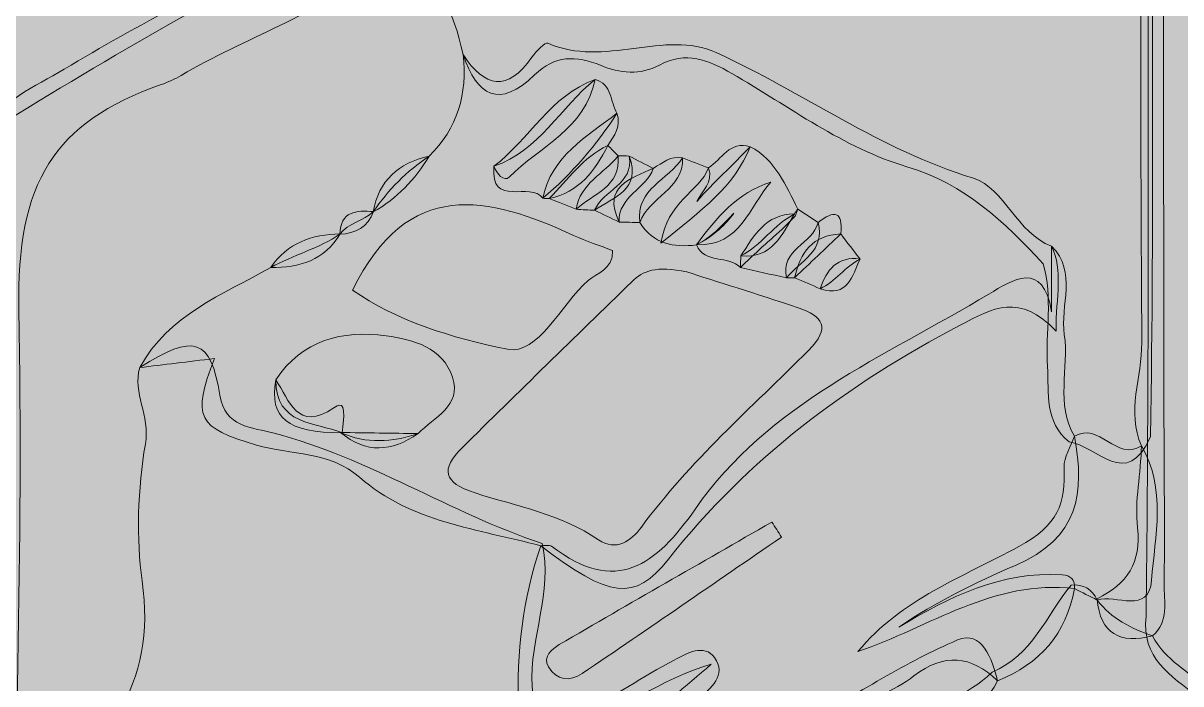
# Model space of a CAD drawing. Header units: inches. Extents: x -8 to 10100, y -1893 to 1161.
# Drawn here: x 770.17 to 820.11, y 24.27 to 52.78 of the extents above; entities that cross this region are included whole.
import ezdxf

# ---------------------------------------------------------------- set-up
doc = ezdxf.new("R2010")
doc.units = ezdxf.units.IN
doc.header["$MEASUREMENT"] = 0
doc.layers.add('Layer 10', color=7, linetype='Continuous')

# ---------------------------------------------------------------- blocks, each defined once
blk = doc.blocks.new('block 327')
at = {"layer": 'Layer 10', "true_color": 0xfefefe}
h = blk.add_hatch(color=7, dxfattribs=at)
h.dxf.hatch_style = 2
edge = h.paths.add_edge_path()
edge.add_spline(control_points=[(652.8, -36), (652.8, 48.375), (652.806, 132.75), (652.755, 217.124), (652.754, 218.733), (653.251, 218.91), (654.644, 218.909), (720.306, 218.876), (785.969, 218.874), (851.632, 218.916), (853.109, 218.917), (853.48, 218.61), (853.479, 217.089), (853.435, 133.351), (853.433, 49.613), (853.49, -34.125), (853.492, -35.858), (853.024, -36.04), (851.476, -36.039), (785.254, -35.994), (719.031, -36), (652.8, -36)], knot_values=[0, 0, 0, 0, 1, 1, 1, 2, 2, 2, 3, 3, 3, 4, 4, 4, 5, 5, 5, 6, 6, 6, 7, 7, 7, 7], degree=3, periodic=1)
at = {"layer": 'Layer 10', "true_color": 0x535458}
h = blk.add_hatch(color=251, dxfattribs=at)
h.dxf.hatch_style = 2
edge = h.paths.add_edge_path()
edge.add_spline(control_points=[(828.969, 142.065), (832.645, 143.263), (835.629, 145.735), (838.991, 147.512), (840.546, 148.334), (842.017, 149.405), (843.872, 148.33), (844.968, 146.305), (845.2, 144.086), (845.203, 141.852), (845.237, 109.701), (845.251, 77.55), (845.269, 45.4), (845.272, 40.281), (845.256, 35.162), (845.281, 30.044), (845.302, 25.849), (844.958, 21.753), (842.587, 18.094), (842.343, 17.718), (842.343, 17.184), (842.231, 16.723), (840.917, 16.462), (840.039, 17.271), (839.119, 17.98), (837.733, 19.369), (835.337, 18.673), (834.111, 20.39), (833.901, 21.377), (833.098, 20.952), (832.554, 20.971), (830.269, 21.048), (827.979, 20.885), (825.692, 21.113), (826.07, 20.994), (826.448, 20.918), (826.664, 20.539), (825.35, 18.919), (823.509, 18.825), (821.645, 18.798), (820.548, 19.259), (820.561, 20.029), (821.05, 20.94), (821.572, 21.912), (821.887, 22.875), (820.836, 23.732), (819.676, 24.612), (818.393, 25.412), (818.61, 27.18), (818.778, 41.244), (818.664, 55.304), (818.674, 69.364), (818.683, 80.865), (819.057, 92.364), (818.868, 103.865), (818.785, 108.894), (818.626, 113.922), (818.682, 118.95), (818.89, 123.463), (817.966, 128.085), (819.237, 132.481), (820.619, 137.266), (823.801, 141.115), (828.969, 142.065)], knot_values=[0, 0, 0, 0, 1, 1, 1, 2, 2, 2, 3, 3, 3, 4, 4, 4, 5, 5, 5, 6, 6, 6, 7, 7, 7, 8, 8, 8, 9, 9, 9, 10, 10, 10, 11, 11, 11, 12, 12, 12, 13, 13, 13, 14, 14, 14, 15, 15, 15, 16, 16, 16, 17, 17, 17, 18, 18, 18, 19, 19, 19, 20, 20, 20, 21, 21, 21, 21], degree=3, periodic=1)
at = {"layer": 'Layer 10', "true_color": 0x86868a}
h = blk.add_hatch(color=252, dxfattribs=at)
h.dxf.hatch_style = 2
edge = h.paths.add_edge_path()
edge.add_spline(control_points=[(818.459, 74.395), (818.425, 75.184), (818.391, 75.974), (818.357, 76.764), (817.392, 78.859), (817.355, 80.949), (818.391, 83.034), (818.392, 91.195), (818.393, 99.356), (818.394, 107.518), (819.078, 110.199), (817.786, 112.851), (818.247, 115.506), (818.48, 116.852), (817.626, 118.53), (819.309, 119.498), (819.33, 92.312), (819.351, 65.127), (819.374, 37.941), (819.377, 34.823), (819.418, 31.705), (819.391, 28.588), (819.385, 27.823), (819.611, 26.961), (818.887, 26.339), (817.497, 25.992), (816.627, 26.414), (816.5, 27.945), (817.777, 28.562), (818.421, 29.523), (818.244, 30.998), (818.103, 32.18), (818.399, 33.356), (818.406, 34.539), (817.753, 36.024), (818.434, 37.511), (818.425, 38.998), (818.368, 47.868), (818.368, 56.739), (818.436, 65.608), (818.447, 66.993), (817.948, 68.265), (817.946, 69.619), (818.087, 69.866), (818.539, 69.283), (818.495, 69.753), (818.35, 71.303), (818.162, 72.844), (818.459, 74.395)], knot_values=[0, 0, 0, 0, 1, 1, 1, 2, 2, 2, 3, 3, 3, 4, 4, 4, 5, 5, 5, 6, 6, 6, 7, 7, 7, 8, 8, 8, 9, 9, 9, 10, 10, 10, 11, 11, 11, 12, 12, 12, 13, 13, 13, 14, 14, 14, 15, 15, 15, 16, 16, 16, 16], degree=3, periodic=1)
at = {"layer": 'Layer 10', "true_color": 0xf5d1a0}
h = blk.add_hatch(color=41, dxfattribs=at)
h.dxf.hatch_style = 2
edge = h.paths.add_edge_path()
edge.add_spline(control_points=[(755.006, 55.177), (756.193, 55.387), (757.062, 54.492), (758.128, 54.279), (760.404, 53.824), (762.58, 54.075), (764.643, 55.167), (765.112, 55.838), (765.973, 55.668), (766.567, 56.072), (766.842, 56.234), (767.129, 56.369), (767.425, 56.486), (770.143, 58.999), (773.599, 60.137), (776.882, 61.593), (777.444, 61.551), (778.025, 61.659), (778.569, 61.418), (778.721, 60.738), (778.907, 60.253), (779.57, 61.104), (780.861, 62.759), (780.537, 63.797), (778.069, 65.767), (777.945, 65.989), (777.905, 66.27), (778.057, 66.436), (779.377, 67.877), (779.285, 69.378), (778.3, 70.939), (778.383, 73.834), (778.114, 76.768), (779.277, 79.539), (780.575, 80.39), (781.552, 79.438), (782.528, 78.873), (787.147, 76.2), (791.85, 73.67), (796.406, 70.895), (798.52, 69.608), (800.376, 69.648), (802.418, 70.903), (803.317, 71.456), (804.147, 72.41), (805.428, 71.998), (807.513, 73.104), (810.199, 73.015), (811.754, 75.172), (812.466, 76.161), (812.915, 74.503), (813.718, 75.163), (814.041, 75.842), (812.889, 77.918), (814.875, 77.416), (815.876, 77.162), (817.676, 80.093), (817.912, 76.803), (812.421, 73.587), (806.94, 70.353), (801.437, 67.158), (795.785, 63.876), (790.109, 60.636), (784.452, 57.36), (784.195, 57.211), (784.033, 56.898), (783.826, 56.661), (778.555, 54.047), (773.487, 51.076), (768.495, 47.969), (766.212, 47.387), (764.869, 49.356), (763.137, 50.134), (761.213, 50.998), (759.376, 52.12), (757.376, 52.887), (756.277, 53.308), (755.958, 54.579), (755.006, 55.177)], knot_values=[0, 0, 0, 0, 1, 1, 1, 2, 2, 2, 3, 3, 3, 4, 4, 4, 5, 5, 5, 6, 6, 6, 7, 7, 7, 8, 8, 8, 9, 9, 9, 10, 10, 10, 11, 11, 11, 12, 12, 12, 13, 13, 13, 14, 14, 14, 15, 15, 15, 16, 16, 16, 17, 17, 17, 18, 18, 18, 19, 19, 19, 20, 20, 20, 21, 21, 21, 22, 22, 22, 23, 23, 23, 24, 24, 24, 25, 25, 25, 26, 26, 26, 26], degree=3, periodic=1)
at = {"layer": 'Layer 10', "true_color": 0x75767b}
h = blk.add_hatch(color=8, dxfattribs=at)
h.dxf.hatch_style = 2
edge = h.paths.add_edge_path()
edge.add_spline(control_points=[(789.15, 51.427), (788.732, 53.242), (788.121, 54.93), (786.259, 55.789), (786.318, 56.618), (787.001, 56.575), (787.551, 56.72), (789.626, 57.086), (791.515, 57.783), (792.741, 59.656), (794.173, 60.628), (795.426, 61.886), (797.129, 62.429), (799.083, 62.37), (800.517, 63.274), (801.591, 64.846), (804.201, 66.946), (807.233, 68.355), (810.096, 70.039), (811.397, 70.805), (812.702, 71.556), (813.98, 72.364), (815.097, 73.07), (816.336, 73.786), (817.726, 72.851), (818.444, 71.77), (818.55, 70.537), (818.618, 69.292), (818.965, 67.478), (818.882, 65.646), (818.876, 63.818), (818.846, 54.193), (818.957, 44.569), (818.805, 34.945), (817.785, 32.586), (816.481, 34.552), (815.294, 34.712), (814.212, 35.573), (814.428, 36.811), (814.357, 37.966), (814.266, 39.446), (814.597, 40.944), (814.17, 42.403), (812.496, 44.194), (810.803, 45.842), (808.295, 46.585), (805.546, 47.401), (803.218, 49.184), (800.743, 50.609), (799.724, 51.194), (798.763, 51.594), (797.619, 50.974), (796.791, 50.525), (795.909, 50.617), (795.078, 50.962), (794.028, 51.397), (793.102, 51.396), (792.233, 50.548), (790.723, 49.074), (789.751, 49.634), (789.15, 51.427)], knot_values=[0, 0, 0, 0, 1, 1, 1, 2, 2, 2, 3, 3, 3, 4, 4, 4, 5, 5, 5, 6, 6, 6, 7, 7, 7, 8, 8, 8, 9, 9, 9, 10, 10, 10, 11, 11, 11, 12, 12, 12, 13, 13, 13, 14, 14, 14, 15, 15, 15, 16, 16, 16, 17, 17, 17, 18, 18, 18, 19, 19, 19, 20, 20, 20, 20], degree=3, periodic=1)
at = {"layer": 'Layer 10', "true_color": 0xc69b60}
h = blk.add_hatch(color=33, dxfattribs=at)
h.dxf.hatch_style = 2
edge = h.paths.add_edge_path()
edge.add_spline(control_points=[(768.024, -12.627), (767.567, -11.752), (767.5, -10.815), (767.5, -9.843), (767.515, 8.514), (767.518, 26.87), (767.508, 45.226), (767.508, 46.28), (767.438, 47.315), (768.495, 47.969), (769.167, 49.485), (770.678, 50.022), (771.937, 50.79), (775.139, 52.744), (778.537, 54.36), (781.706, 56.377), (782.389, 56.812), (783.125, 57.118), (783.973, 56.941), (784.739, 56.6), (785.822, 56.494), (785.298, 55.182), (782.837, 53.085), (779.722, 52.154), (776.995, 50.53), (776.722, 50.368), (776.425, 50.235), (776.125, 50.13), (771.495, 48.508), (769.879, 45.897), (769.987, 40.419), (770.188, 30.254), (769.779, 20.02), (769.632, 9.825), (769.535, 3.044), (768.101, -3.667), (768.805, -10.467), (768.879, -11.185), (768.7, -12.058), (768.024, -12.627)], knot_values=[0, 0, 0, 0, 1, 1, 1, 2, 2, 2, 3, 3, 3, 4, 4, 4, 5, 5, 5, 6, 6, 6, 7, 7, 7, 8, 8, 8, 9, 9, 9, 10, 10, 10, 11, 11, 11, 12, 12, 12, 13, 13, 13, 13], degree=3, periodic=1)
at = {"layer": 'Layer 10', "true_color": 0xf6f7f7}
h = blk.add_hatch(color=7, dxfattribs=at)
h.dxf.hatch_style = 2
edge = h.paths.add_edge_path()
edge.add_spline(control_points=[(792.497, 30.228), (789.795, 30.957), (786.915, 31.228), (784.685, 33.187), (783.401, 34.314), (781.726, 34.144), (780.235, 34.577), (777.706, 35.311), (777.426, 35.77), (778.426, 38.309), (777.276, 38.17), (776.238, 38.045), (775.2, 37.919), (776.447, 40.191), (778.763, 41.061), (780.849, 42.233), (781.822, 42.775), (782.924, 43.052), (783.85, 43.69), (783.85, 43.69), (783.827, 43.671), (783.827, 43.671), (784.211, 44.153), (784.851, 44.252), (785.291, 44.651), (785.291, 44.651), (785.271, 44.633), (785.271, 44.633), (785.92, 45.588), (786.719, 46.395), (787.679, 47.039), (788.92, 48.25), (789.343, 49.735), (789.15, 51.427), (790.089, 49.989), (791.061, 49.799), (792.119, 51.32), (792.294, 51.572), (792.69, 51.972), (792.81, 51.918), (795.206, 50.838), (797.866, 52.524), (800.059, 51.519), (803.794, 49.807), (807.141, 47.32), (811.159, 46.087), (812.526, 45.667), (813.018, 43.711), (814.537, 43.157), (815.042, 42.093), (814.726, 41.018), (814.725, 39.492), (813.176, 41.169), (811.997, 40.485), (810.586, 39.746), (805.718, 37.195), (801.438, 33.992), (798.008, 29.651), (796.537, 27.789), (795.456, 27.979), (792.497, 30.228)], knot_values=[0, 0, 0, 0, 1, 1, 1, 2, 2, 2, 3, 3, 3, 4, 4, 4, 5, 5, 5, 6, 6, 6, 7, 7, 7, 8, 8, 8, 9, 9, 9, 10, 10, 10, 11, 11, 11, 12, 12, 12, 13, 13, 13, 14, 14, 14, 15, 15, 15, 16, 16, 16, 17, 17, 17, 18, 18, 18, 19, 19, 19, 20, 20, 20, 20], degree=3, periodic=1)
at = {"layer": 'Layer 10', "true_color": 0x9fb9bf}
h = blk.add_hatch(color=253, dxfattribs=at)
h.dxf.hatch_style = 2
edge = h.paths.add_edge_path()
edge.add_spline(control_points=[(792.59, 45.228), (792.075, 45.975), (790.294, 44.78), (790.482, 46.604), (792.43, 47.28), (793.351, 49.149), (794.841, 50.356), (795.586, 50.146), (795.485, 49.388), (795.788, 48.891), (794.892, 47.522), (793.848, 46.281), (792.59, 45.228)], knot_values=[0, 0, 0, 0, 1, 1, 1, 2, 2, 2, 3, 3, 3, 4, 4, 4, 4], degree=3, periodic=1)
at = {"layer": 'Layer 10', "true_color": 0x55686e}
h = blk.add_hatch(color=251, dxfattribs=at)
h.dxf.hatch_style = 2
edge = h.paths.add_edge_path()
edge.add_spline(control_points=[(794.841, 50.356), (794.436, 48.228), (792.452, 47.467), (791.134, 46.136), (790.92, 45.92), (790.594, 46.285), (790.482, 46.604), (792.004, 47.775), (792.92, 49.65), (794.841, 50.356)], knot_values=[0, 0, 0, 0, 1, 1, 1, 2, 2, 2, 3, 3, 3, 3], degree=3, periodic=1)
at = {"layer": 'Layer 10', "true_color": 0x3f5c63}
h = blk.add_hatch(color=157, dxfattribs=at)
h.dxf.hatch_style = 2
edge = h.paths.add_edge_path()
edge.add_spline(control_points=[(792.59, 45.228), (792.96, 47.057), (794.484, 47.878), (795.788, 48.891), (795.973, 48.338), (795.68, 47.923), (795.39, 47.506), (794.845, 46.417), (794.16, 45.481), (792.867, 45.216), (792.775, 45.213), (792.682, 45.217), (792.59, 45.228)], knot_values=[0, 0, 0, 0, 1, 1, 1, 2, 2, 2, 3, 3, 3, 4, 4, 4, 4], degree=3, periodic=1)
at = {"layer": 'Layer 10', "true_color": 0xa4bfc6}
h = blk.add_hatch(color=9, dxfattribs=at)
h.dxf.hatch_style = 2
edge = h.paths.add_edge_path()
edge.add_spline(control_points=[(792.867, 45.216), (793.666, 46.025), (794.322, 46.993), (795.39, 47.506), (795.538, 47.358), (795.687, 47.209), (795.836, 47.06), (795.957, 45.722), (794.761, 45.417), (794.025, 44.751), (793.639, 44.906), (793.253, 45.061), (792.867, 45.216)], knot_values=[0, 0, 0, 0, 1, 1, 1, 2, 2, 2, 3, 3, 3, 4, 4, 4, 4], degree=3, periodic=1)
at = {"layer": 'Layer 10', "true_color": 0xafc7ce}
h = blk.add_hatch(color=9, dxfattribs=at)
h.dxf.hatch_style = 2
edge = h.paths.add_edge_path()
edge.add_spline(control_points=[(799.221, 43.212), (798.232, 43.092), (797.35, 43.245), (796.777, 44.178), (796.581, 45.642), (798.019, 46.026), (798.619, 46.964), (798.992, 46.821), (799.366, 46.677), (799.739, 46.533), (799.959, 45.917), (799.462, 45.549), (799.233, 45.091), (799.96, 45.917), (800.781, 46.651), (801.533, 47.452), (802.64, 46.875), (803.06, 45.775), (803.59, 44.758), (803.552, 44.655), (803.513, 44.553), (803.476, 44.45), (802.879, 43.823), (802.202, 43.282), (801.581, 42.681), (801.42, 42.538), (801.265, 42.389), (801.115, 42.235), (800.596, 42.783), (799.574, 42.365), (799.216, 43.223), (799.95, 43.566), (800.499, 44.128), (800.83, 44.58), (800.44, 44.197), (799.935, 43.581), (799.221, 43.212)], knot_values=[0, 0, 0, 0, 1, 1, 1, 2, 2, 2, 3, 3, 3, 4, 4, 4, 5, 5, 5, 6, 6, 6, 7, 7, 7, 8, 8, 8, 9, 9, 9, 10, 10, 10, 11, 11, 11, 12, 12, 12, 12], degree=3, periodic=1)
at = {"layer": 'Layer 10', "true_color": 0x4e6570}
h = blk.add_hatch(color=157, dxfattribs=at)
h.dxf.hatch_style = 2
edge = h.paths.add_edge_path()
edge.add_spline(control_points=[(801.533, 47.452), (800.86, 45.721), (799.439, 44.722), (797.682, 43.285), (797.952, 45.093), (799.329, 45.497), (799.739, 46.533), (800.298, 46.915), (800.646, 47.709), (801.533, 47.452)], knot_values=[0, 0, 0, 0, 1, 1, 1, 2, 2, 2, 3, 3, 3, 3], degree=3, periodic=1)
at = {"layer": 'Layer 10', "true_color": 0xbecbd2}
h = blk.add_hatch(color=9, dxfattribs=at)
h.dxf.hatch_style = 2
edge = h.paths.add_edge_path()
edge.add_spline(control_points=[(787.679, 47.039), (787.076, 46.038), (786.3, 45.208), (785.271, 44.633), (785.512, 45.997), (786.363, 46.751), (787.679, 47.039)], knot_values=[0, 0, 0, 0, 1, 1, 1, 2, 2, 2, 2], degree=3, periodic=1)
at = {"layer": 'Layer 10', "true_color": 0x556d76}
h = blk.add_hatch(color=147, dxfattribs=at)
h.dxf.hatch_style = 2
edge = h.paths.add_edge_path()
edge.add_spline(control_points=[(794.025, 44.751), (794.193, 45.862), (795.236, 46.287), (795.836, 47.06), (795.995, 47.056), (796.155, 47.051), (796.315, 47.047), (796.849, 45.609), (795.653, 45.274), (794.823, 44.705), (794.557, 44.72), (794.291, 44.735), (794.025, 44.751)], knot_values=[0, 0, 0, 0, 1, 1, 1, 2, 2, 2, 3, 3, 3, 4, 4, 4, 4], degree=3, periodic=1)
at = {"layer": 'Layer 10', "true_color": 0xaec4cd}
h = blk.add_hatch(color=9, dxfattribs=at)
h.dxf.hatch_style = 2
edge = h.paths.add_edge_path()
edge.add_spline(control_points=[(794.823, 44.705), (795.175, 45.578), (796.525, 45.815), (796.315, 47.047), (796.66, 46.87), (797.006, 46.693), (797.352, 46.516), (797.046, 45.626), (795.835, 45.311), (795.878, 44.199), (795.527, 44.367), (795.175, 44.536), (794.823, 44.705)], knot_values=[0, 0, 0, 0, 1, 1, 1, 2, 2, 2, 3, 3, 3, 4, 4, 4, 4], degree=3, periodic=1)
at = {"layer": 'Layer 10', "true_color": 0x556c76}
h = blk.add_hatch(color=147, dxfattribs=at)
h.dxf.hatch_style = 2
edge = h.paths.add_edge_path()
edge.add_spline(control_points=[(798.619, 46.964), (798.661, 45.602), (797.148, 45.268), (796.777, 44.178), (796.478, 44.185), (796.178, 44.192), (795.878, 44.199), (795.141, 45.753), (796.368, 46.057), (797.352, 46.516), (797.747, 46.745), (798.102, 47.083), (798.619, 46.964)], knot_values=[0, 0, 0, 0, 1, 1, 1, 2, 2, 2, 3, 3, 3, 4, 4, 4, 4], degree=3, periodic=1)
at = {"layer": 'Layer 10', "true_color": 0xe0e0de}
h = blk.add_hatch(color=254, dxfattribs=at)
h.dxf.hatch_style = 2
edge = h.paths.add_edge_path()
edge.add_spline(control_points=[(784.386, 41.263), (786.748, 46.132), (790.239, 45.331), (793.913, 43.621), (794.469, 43.362), (795.059, 43.178), (795.599, 42.972), (795.615, 42.116), (794.919, 42.014), (794.543, 41.679), (793.37, 40.634), (792.393, 38.439), (791.06, 38.708), (788.687, 39.187), (786.202, 39.959), (784.386, 41.263)], knot_values=[0, 0, 0, 0, 1, 1, 1, 2, 2, 2, 3, 3, 3, 4, 4, 4, 5, 5, 5, 5], degree=3, periodic=1)
at = {"layer": 'Layer 10', "true_color": 0x436168}
h = blk.add_hatch(color=157, dxfattribs=at)
h.dxf.hatch_style = 2
edge = h.paths.add_edge_path()
edge.add_spline(control_points=[(799.221, 43.212), (800.062, 44.383), (800.977, 45.467), (802.426, 45.925), (801.481, 44.877), (801.127, 43.133), (799.216, 43.223), (799.216, 43.223), (799.221, 43.212), (799.221, 43.212)], knot_values=[0, 0, 0, 0, 1, 1, 1, 2, 2, 2, 3, 3, 3, 3], degree=3, periodic=1)
at = {"layer": 'Layer 10', "true_color": 0xb7cbce}
h = blk.add_hatch(color=9, dxfattribs=at)
h.dxf.hatch_style = 2
edge = h.paths.add_edge_path()
edge.add_spline(control_points=[(785.291, 44.651), (785.031, 43.983), (784.514, 43.7), (783.827, 43.671), (783.866, 44.668), (784.543, 44.713), (785.291, 44.651)], knot_values=[0, 0, 0, 0, 1, 1, 1, 2, 2, 2, 2], degree=3, periodic=1)
at = {"layer": 'Layer 10', "true_color": 0xa4b9bf}
h = blk.add_hatch(color=253, dxfattribs=at)
h.dxf.hatch_style = 2
edge = h.paths.add_edge_path()
edge.add_spline(control_points=[(801.115, 42.235), (801.119, 42.402), (801.124, 42.568), (801.128, 42.735), (802.017, 43.19), (802.558, 44.089), (803.441, 44.551), (803.487, 44.623), (803.536, 44.691), (803.59, 44.757), (803.882, 44.566), (804.173, 44.374), (804.464, 44.182), (804.794, 42.939), (803.675, 42.519), (803.103, 41.788), (802.44, 41.937), (801.778, 42.086), (801.115, 42.235)], knot_values=[0, 0, 0, 0, 1, 1, 1, 2, 2, 2, 3, 3, 3, 4, 4, 4, 5, 5, 5, 6, 6, 6, 6], degree=3, periodic=1)
at = {"layer": 'Layer 10', "true_color": 0x3e5b61}
h = blk.add_hatch(color=251, dxfattribs=at)
h.dxf.hatch_style = 2
edge = h.paths.add_edge_path()
edge.add_spline(control_points=[(803.441, 44.551), (802.915, 43.633), (802.464, 42.621), (801.128, 42.735), (801.692, 43.604), (802.199, 44.545), (803.441, 44.551)], knot_values=[0, 0, 0, 0, 1, 1, 1, 2, 2, 2, 2], degree=3, periodic=1)
at = {"layer": 'Layer 10', "true_color": 0x3f565c}
h = blk.add_hatch(color=251, dxfattribs=at)
h.dxf.hatch_style = 2
edge = h.paths.add_edge_path()
edge.add_spline(control_points=[(805.44, 43.686), (804.777, 43.057), (804.114, 42.428), (803.451, 41.798), (803.451, 41.798), (803.277, 41.785), (803.277, 41.785), (803.277, 41.785), (803.103, 41.788), (803.103, 41.788), (802.806, 43.013), (804.239, 43.254), (804.464, 44.182), (805.146, 44.717), (805.548, 44.702), (805.44, 43.686)], knot_values=[0, 0, 0, 0, 1, 1, 1, 2, 2, 2, 3, 3, 3, 4, 4, 4, 5, 5, 5, 5], degree=3, periodic=1)
at = {"layer": 'Layer 10', "true_color": 0xc5d1da}
h = blk.add_hatch(color=254, dxfattribs=at)
h.dxf.hatch_style = 2
edge = h.paths.add_edge_path()
edge.add_spline(control_points=[(783.85, 43.69), (783.166, 42.556), (782.094, 42.219), (780.851, 42.233), (781.569, 43.297), (782.627, 43.662), (783.85, 43.69)], knot_values=[0, 0, 0, 0, 1, 1, 1, 2, 2, 2, 2], degree=3, periodic=1)
at = {"layer": 'Layer 10', "true_color": 0xa4b9bf}
h = blk.add_hatch(color=253, dxfattribs=at)
h.dxf.hatch_style = 2
edge = h.paths.add_edge_path()
edge.add_spline(control_points=[(804.55, 41.32), (804.184, 41.479), (803.817, 41.639), (803.451, 41.798), (803.681, 42.883), (804.227, 43.636), (805.44, 43.686), (805.717, 43.325), (805.995, 42.965), (806.273, 42.604), (805.633, 42.264), (805.211, 41.632), (804.55, 41.32)], knot_values=[0, 0, 0, 0, 1, 1, 1, 2, 2, 2, 3, 3, 3, 4, 4, 4, 4], degree=3, periodic=1)
at = {"layer": 'Layer 10', "true_color": 0xd7d5d4}
h = blk.add_hatch(color=254, dxfattribs=at)
h.dxf.hatch_style = 2
edge = h.paths.add_edge_path()
edge.add_spline(control_points=[(815.523, 28.38), (815.167, 26.429), (814.028, 25.131), (812.205, 24.403), (811.063, 25.505), (809.891, 25.606), (808.597, 24.615), (807.712, 23.938), (806.64, 23.554), (805.621, 22.934), (806.534, 22.313), (807.687, 23.45), (808.466, 22.472), (803.168, 19.362), (797.864, 16.263), (792.58, 13.13), (791.753, 12.639), (791.107, 12.633), (790.511, 13.415), (791.141, 13.507), (791.49, 13.819), (791.526, 14.506), (791.604, 15.998), (791.886, 17.498), (791.784, 18.975), (791.721, 19.871), (791.994, 19.936), (792.69, 20.208), (795.44, 21.28), (797.632, 23.221), (799.853, 25.117), (797.658, 24.47), (795.842, 23.152), (793.961, 21.944), (792.158, 20.786), (791.607, 21.082), (791.533, 23.22), (791.451, 25.608), (791.721, 27.954), (792.497, 30.228), (792.656, 30.225), (792.865, 30.288), (792.966, 30.21), (795.74, 28.071), (797.479, 29.389), (799.169, 31.824), (802.302, 36.338), (807.323, 38.388), (811.826, 41.089), (812.854, 41.704), (814.151, 42.59), (814.537, 40.321), (814.537, 41.266), (814.537, 42.212), (814.537, 43.157), (815.654, 42.023), (814.893, 40.614), (815.082, 39.344), (815.299, 37.89), (814.686, 36.35), (815.522, 34.954), (815.98, 32.503), (815.711, 30.553), (812.972, 29.383), (811.258, 28.65), (809.531, 27.796), (807.95, 26.722), (810.122, 28.023), (812.353, 29.141), (814.986, 28.974), (815.356, 28.951), (815.553, 28.767), (815.523, 28.38)], knot_values=[0, 0, 0, 0, 1, 1, 1, 2, 2, 2, 3, 3, 3, 4, 4, 4, 5, 5, 5, 6, 6, 6, 7, 7, 7, 8, 8, 8, 9, 9, 9, 10, 10, 10, 11, 11, 11, 12, 12, 12, 13, 13, 13, 14, 14, 14, 15, 15, 15, 16, 16, 16, 17, 17, 17, 18, 18, 18, 19, 19, 19, 20, 20, 20, 21, 21, 21, 22, 22, 22, 23, 23, 23, 24, 24, 24, 24], degree=3, periodic=1)
at = {"layer": 'Layer 10', "true_color": 0x5c6c71}
h = blk.add_hatch(color=251, dxfattribs=at)
h.dxf.hatch_style = 2
edge = h.paths.add_edge_path()
edge.add_spline(control_points=[(804.55, 41.32), (804.837, 42.133), (805.278, 42.74), (806.273, 42.604), (805.935, 41.859), (805.737, 40.926), (804.55, 41.32)], knot_values=[0, 0, 0, 0, 1, 1, 1, 2, 2, 2, 2], degree=3, periodic=1)
at = {"layer": 'Layer 10', "true_color": 0xe1e0df}
h = blk.add_hatch(color=254, dxfattribs=at)
h.dxf.hatch_style = 2
edge = h.paths.add_edge_path()
edge.add_spline(control_points=[(798.796, 42.046), (799.988, 41.664), (801.806, 41.104), (803.607, 40.494), (804.667, 40.135), (805.03, 39.647), (804.045, 38.658), (801.577, 36.182), (798.933, 33.871), (796.841, 31.034), (796.405, 30.443), (795.751, 29.967), (794.986, 30.49), (793.373, 31.596), (791.465, 31.928), (789.669, 32.51), (788.258, 32.967), (788.193, 33.537), (789.099, 34.442), (791.517, 36.858), (793.982, 39.227), (796.422, 41.621), (796.913, 42.102), (797.472, 42.323), (798.796, 42.046)], knot_values=[0, 0, 0, 0, 1, 1, 1, 2, 2, 2, 3, 3, 3, 4, 4, 4, 5, 5, 5, 6, 6, 6, 7, 7, 7, 8, 8, 8, 8], degree=3, periodic=1)
at = {"layer": 'Layer 10', "true_color": 0x49676a}
h = blk.add_hatch(color=147, dxfattribs=at)
h.dxf.hatch_style = 2
edge = h.paths.add_edge_path()
edge.add_spline(control_points=[(781.066, 37.39), (782.219, 39.115), (783.926, 39.545), (785.833, 39.287), (787.01, 39.128), (788.27, 38.788), (788.694, 37.504), (789.104, 36.258), (787.891, 35.773), (787.205, 35.07), (786.087, 34.7), (784.973, 34.611), (783.868, 35.119), (783.868, 35.119), (783.938, 35.101), (783.938, 35.101), (782.75, 35.575), (781.074, 35.436), (781.066, 37.39)], knot_values=[0, 0, 0, 0, 1, 1, 1, 2, 2, 2, 3, 3, 3, 4, 4, 4, 5, 5, 5, 6, 6, 6, 6], degree=3, periodic=1)
at = {"layer": 'Layer 10', "true_color": 0xf0efef}
h = blk.add_hatch(color=7, dxfattribs=at)
h.dxf.hatch_style = 2
edge = h.paths.add_edge_path()
edge.add_spline(control_points=[(774.285, 22.917), (775.248, 24.744), (775.626, 26.44), (775.302, 28.718), (775.049, 30.495), (775.116, 32.715), (775.443, 34.615), (775.66, 35.873), (774.881, 36.816), (775.2, 37.919), (777.548, 39.419), (778.264, 39.184), (778.655, 36.722), (778.876, 35.328), (780.059, 35.337), (780.993, 35.092), (785.064, 34.022), (788.593, 31.653), (792.555, 30.329), (793.047, 28.235), (792.007, 26.249), (792.127, 24.172), (792.249, 22.074), (792.554, 21.862), (794.351, 22.966), (795.643, 23.759), (796.92, 24.577), (798.253, 25.298), (798.8, 25.594), (799.548, 26.015), (799.997, 25.402), (800.538, 24.664), (799.835, 24.049), (799.298, 23.635), (797.911, 22.563), (796.535, 21.341), (794.953, 20.699), (792.653, 19.766), (792.262, 18.061), (792.135, 15.982), (792.066, 14.856), (792.407, 13.468), (790.787, 13.017), (787.636, 13.657), (785.314, 15.915), (782.517, 17.246), (781.668, 17.734), (780.695, 18.004), (779.945, 18.674), (779.761, 18.793), (779.585, 18.923), (779.406, 19.048), (778.409, 19.65), (777.395, 20.222), (776.42, 20.859), (775.962, 21.158), (775.365, 21.47), (775.379, 22.029), (775.4, 22.926), (775.116, 23.192), (774.285, 22.917)], knot_values=[0, 0, 0, 0, 1, 1, 1, 2, 2, 2, 3, 3, 3, 4, 4, 4, 5, 5, 5, 6, 6, 6, 7, 7, 7, 8, 8, 8, 9, 9, 9, 10, 10, 10, 11, 11, 11, 12, 12, 12, 13, 13, 13, 14, 14, 14, 15, 15, 15, 16, 16, 16, 17, 17, 17, 18, 18, 18, 19, 19, 19, 20, 20, 20, 20], degree=3, periodic=1)
h = blk.add_hatch(color=7, dxfattribs=at)
h.dxf.hatch_style = 2
edge = h.paths.add_edge_path()
edge.add_spline(control_points=[(781.066, 37.39), (781.668, 36.51), (781.984, 35.116), (783.579, 36.184), (783.987, 36.457), (784.084, 36.311), (783.938, 35.101), (781.549, 35.122), (780.792, 35.725), (781.066, 37.39)], knot_values=[0, 0, 0, 0, 1, 1, 1, 2, 2, 2, 3, 3, 3, 3], degree=3, periodic=1)
at = {"layer": 'Layer 10', "true_color": 0xf7f7f7}
h = blk.add_hatch(color=7, dxfattribs=at)
h.dxf.hatch_style = 2
edge = h.paths.add_edge_path()
edge.add_spline(control_points=[(815.523, 28.38), (812.054, 28.8), (809.268, 26.712), (806.182, 25.665), (808.055, 27.931), (810.747, 28.899), (813.115, 30.192), (814.84, 31.134), (815.123, 32.038), (815.073, 33.616), (815.059, 34.057), (815.364, 34.508), (815.522, 34.954), (816.598, 35.61), (817.324, 33.839), (818.406, 34.539), (819.501, 32.683), (818.993, 30.665), (818.845, 28.739), (818.73, 27.252), (817.312, 28.142), (816.504, 27.887), (816.177, 28.051), (815.85, 28.216), (815.523, 28.38)], knot_values=[0, 0, 0, 0, 1, 1, 1, 2, 2, 2, 3, 3, 3, 4, 4, 4, 5, 5, 5, 6, 6, 6, 7, 7, 7, 8, 8, 8, 8], degree=3, periodic=1)
at = {"layer": 'Layer 10', "true_color": 0xf0efef}
h = blk.add_hatch(color=7, dxfattribs=at)
h.dxf.hatch_style = 2
edge = h.paths.add_edge_path()
edge.add_spline(control_points=[(783.868, 35.119), (784.98, 35.103), (786.092, 35.086), (787.205, 35.07), (786.08, 34.29), (784.966, 34.184), (783.868, 35.119)], knot_values=[0, 0, 0, 0, 1, 1, 1, 2, 2, 2, 2], degree=3, periodic=1)
at = {"layer": 'Layer 10', "true_color": 0xf4f1f1}
h = blk.add_hatch(color=7, dxfattribs=at)
h.dxf.hatch_style = 2
edge = h.paths.add_edge_path()
edge.add_spline(control_points=[(802.884, 30.605), (800.019, 28.639), (797.161, 26.662), (794.283, 24.715), (793.765, 24.365), (793.179, 24.403), (792.836, 25), (792.573, 25.459), (792.99, 25.783), (793.3, 25.964), (796.346, 27.746), (799.411, 29.495), (802.471, 31.253), (802.608, 31.037), (802.746, 30.821), (802.884, 30.605)], knot_values=[0, 0, 0, 0, 1, 1, 1, 2, 2, 2, 3, 3, 3, 4, 4, 4, 5, 5, 5, 5], degree=3, periodic=1)
at = {"layer": 'Layer 10', "true_color": 0x564f51}
h = blk.add_hatch(color=251, dxfattribs=at)
h.dxf.hatch_style = 2
edge = h.paths.add_edge_path()
edge.add_spline(control_points=[(821.279, 24.004), (815.827, 20.182), (809.745, 17.439), (804.084, 13.971), (801.254, 12.236), (798.47, 10.401), (795.395, 9.093), (790.496, 10.827), (786.367, 13.982), (781.868, 16.453), (781.245, 16.796), (781.798, 17.289), (781.89, 17.711), (782.059, 17.963), (782.261, 17.993), (782.496, 17.801), (785.168, 16.339), (787.839, 14.877), (790.511, 13.415), (791.402, 12.816), (791.999, 13.543), (792.664, 13.906), (797.921, 16.776), (803.03, 19.903), (808.242, 22.85), (809.528, 23.402), (810.93, 23.73), (811.964, 24.772), (813.694, 25.487), (814.304, 27.218), (815.373, 28.534), (815.905, 28.587), (816.276, 28.361), (816.504, 27.887), (817.108, 27.079), (817.967, 26.662), (818.887, 26.34), (819.423, 25.293), (820.493, 24.795), (821.279, 24.004)], knot_values=[0, 0, 0, 0, 1, 1, 1, 2, 2, 2, 3, 3, 3, 4, 4, 4, 5, 5, 5, 6, 6, 6, 7, 7, 7, 8, 8, 8, 9, 9, 9, 10, 10, 10, 11, 11, 11, 12, 12, 12, 13, 13, 13, 13], degree=3, periodic=1)
at = {"layer": 'Layer 10', "true_color": 0xf7f6f6}
h = blk.add_hatch(color=7, dxfattribs=at)
h.dxf.hatch_style = 2
edge = h.paths.add_edge_path()
edge.add_spline(control_points=[(808.466, 22.472), (807.088, 22.419), (805.737, 21.649), (803.828, 22.535), (806.214, 23.87), (808.258, 25.225), (810.478, 26.164), (811.53, 26.61), (811.968, 25.35), (812.205, 24.403), (811.459, 22.79), (809.784, 22.976), (808.466, 22.472)], knot_values=[0, 0, 0, 0, 1, 1, 1, 2, 2, 2, 3, 3, 3, 4, 4, 4, 4], degree=3, periodic=1)
at = {"layer": 'Layer 10', "lineweight": 0}
for points, knots in [([(652.8, -36), (652.8, 48.375), (652.806, 132.75), (652.755, 217.124), (652.754, 218.733), (653.251, 218.91), (654.644, 218.909), (720.306, 218.876), (785.969, 218.874), (851.632, 218.916), (853.109, 218.917), (853.48, 218.61), (853.479, 217.089), (853.435, 133.351), (853.433, 49.613), (853.49, -34.125), (853.492, -35.858), (853.024, -36.04), (851.476, -36.039), (785.254, -35.994), (719.031, -36), (652.8, -36)], [0, 0, 0, 0, 1, 1, 1, 2, 2, 2, 3, 3, 3, 4, 4, 4, 5, 5, 5, 6, 6, 6, 7, 7, 7, 7]), ([(828.969, 142.065), (832.645, 143.263), (835.629, 145.735), (838.991, 147.512), (840.546, 148.334), (842.017, 149.405), (843.872, 148.33), (844.968, 146.305), (845.2, 144.086), (845.203, 141.852), (845.237, 109.701), (845.251, 77.55), (845.269, 45.4), (845.272, 40.281), (845.256, 35.162), (845.281, 30.044), (845.302, 25.849), (844.958, 21.753), (842.587, 18.094), (842.343, 17.718), (842.343, 17.184), (842.231, 16.723), (840.917, 16.462), (840.039, 17.271), (839.119, 17.98), (837.733, 19.369), (835.337, 18.673), (834.111, 20.39), (833.901, 21.377), (833.098, 20.952), (832.554, 20.971), (830.269, 21.048), (827.979, 20.885), (825.692, 21.113), (826.07, 20.994), (826.448, 20.918), (826.664, 20.539), (825.35, 18.919), (823.509, 18.825), (821.645, 18.798), (820.548, 19.259), (820.561, 20.029), (821.05, 20.94), (821.572, 21.912), (821.887, 22.875), (820.836, 23.732), (819.676, 24.612), (818.393, 25.412), (818.61, 27.18), (818.778, 41.244), (818.664, 55.304), (818.674, 69.364), (818.683, 80.865), (819.057, 92.364), (818.868, 103.865), (818.785, 108.894), (818.626, 113.922), (818.682, 118.95), (818.89, 123.463), (817.966, 128.085), (819.237, 132.481), (820.619, 137.266), (823.801, 141.115), (828.969, 142.065)], [0, 0, 0, 0, 1, 1, 1, 2, 2, 2, 3, 3, 3, 4, 4, 4, 5, 5, 5, 6, 6, 6, 7, 7, 7, 8, 8, 8, 9, 9, 9, 10, 10, 10, 11, 11, 11, 12, 12, 12, 13, 13, 13, 14, 14, 14, 15, 15, 15, 16, 16, 16, 17, 17, 17, 18, 18, 18, 19, 19, 19, 20, 20, 20, 21, 21, 21, 21]), ([(818.459, 74.395), (818.425, 75.184), (818.391, 75.974), (818.357, 76.764), (817.392, 78.859), (817.355, 80.949), (818.391, 83.034), (818.392, 91.195), (818.393, 99.356), (818.394, 107.518), (819.078, 110.199), (817.786, 112.851), (818.247, 115.506), (818.48, 116.852), (817.626, 118.53), (819.309, 119.498), (819.33, 92.312), (819.351, 65.127), (819.374, 37.941), (819.377, 34.823), (819.418, 31.705), (819.391, 28.588), (819.385, 27.823), (819.611, 26.961), (818.887, 26.339), (817.497, 25.992), (816.627, 26.414), (816.5, 27.945), (817.777, 28.562), (818.421, 29.523), (818.244, 30.998), (818.103, 32.18), (818.399, 33.356), (818.406, 34.539), (817.753, 36.024), (818.434, 37.511), (818.425, 38.998), (818.368, 47.868), (818.368, 56.739), (818.436, 65.608), (818.447, 66.993), (817.948, 68.265), (817.946, 69.619), (818.087, 69.866), (818.539, 69.283), (818.495, 69.753), (818.35, 71.303), (818.162, 72.844), (818.459, 74.395)], [0, 0, 0, 0, 1, 1, 1, 2, 2, 2, 3, 3, 3, 4, 4, 4, 5, 5, 5, 6, 6, 6, 7, 7, 7, 8, 8, 8, 9, 9, 9, 10, 10, 10, 11, 11, 11, 12, 12, 12, 13, 13, 13, 14, 14, 14, 15, 15, 15, 16, 16, 16, 16]), ([(755.006, 55.177), (756.193, 55.387), (757.062, 54.492), (758.128, 54.279), (760.404, 53.824), (762.58, 54.075), (764.643, 55.167), (765.112, 55.838), (765.973, 55.668), (766.567, 56.072), (766.842, 56.234), (767.129, 56.369), (767.425, 56.486), (770.143, 58.999), (773.599, 60.137), (776.882, 61.593), (777.444, 61.551), (778.025, 61.659), (778.569, 61.418), (778.721, 60.738), (778.907, 60.253), (779.57, 61.104), (780.861, 62.759), (780.537, 63.797), (778.069, 65.767), (777.945, 65.989), (777.905, 66.27), (778.057, 66.436), (779.377, 67.877), (779.285, 69.378), (778.3, 70.939), (778.383, 73.834), (778.114, 76.768), (779.277, 79.539), (780.575, 80.39), (781.552, 79.438), (782.528, 78.873), (787.147, 76.2), (791.85, 73.67), (796.406, 70.895), (798.52, 69.608), (800.376, 69.648), (802.418, 70.903), (803.317, 71.456), (804.147, 72.41), (805.428, 71.998), (807.513, 73.104), (810.199, 73.015), (811.754, 75.172), (812.466, 76.161), (812.915, 74.503), (813.718, 75.163), (814.041, 75.842), (812.889, 77.918), (814.875, 77.416), (815.876, 77.162), (817.676, 80.093), (817.912, 76.803), (812.421, 73.587), (806.94, 70.353), (801.437, 67.158), (795.785, 63.876), (790.109, 60.636), (784.452, 57.36), (784.195, 57.211), (784.033, 56.898), (783.826, 56.661), (778.555, 54.047), (773.487, 51.076), (768.495, 47.969), (766.212, 47.387), (764.869, 49.356), (763.137, 50.134), (761.213, 50.998), (759.376, 52.12), (757.376, 52.887), (756.277, 53.308), (755.958, 54.579), (755.006, 55.177)], [0, 0, 0, 0, 1, 1, 1, 2, 2, 2, 3, 3, 3, 4, 4, 4, 5, 5, 5, 6, 6, 6, 7, 7, 7, 8, 8, 8, 9, 9, 9, 10, 10, 10, 11, 11, 11, 12, 12, 12, 13, 13, 13, 14, 14, 14, 15, 15, 15, 16, 16, 16, 17, 17, 17, 18, 18, 18, 19, 19, 19, 20, 20, 20, 21, 21, 21, 22, 22, 22, 23, 23, 23, 24, 24, 24, 25, 25, 25, 26, 26, 26, 26]), ([(789.15, 51.427), (788.732, 53.242), (788.121, 54.93), (786.259, 55.789), (786.318, 56.618), (787.001, 56.575), (787.551, 56.72), (789.626, 57.086), (791.515, 57.783), (792.741, 59.656), (794.173, 60.628), (795.426, 61.886), (797.129, 62.429), (799.083, 62.37), (800.517, 63.274), (801.591, 64.846), (804.201, 66.946), (807.233, 68.355), (810.096, 70.039), (811.397, 70.805), (812.702, 71.556), (813.98, 72.364), (815.097, 73.07), (816.336, 73.786), (817.726, 72.851), (818.444, 71.77), (818.55, 70.537), (818.618, 69.292), (818.965, 67.478), (818.882, 65.646), (818.876, 63.818), (818.846, 54.193), (818.957, 44.569), (818.805, 34.945), (817.785, 32.586), (816.481, 34.552), (815.294, 34.712), (814.212, 35.573), (814.428, 36.811), (814.357, 37.966), (814.266, 39.446), (814.597, 40.944), (814.17, 42.403), (812.496, 44.194), (810.803, 45.842), (808.295, 46.585), (805.546, 47.401), (803.218, 49.184), (800.743, 50.609), (799.724, 51.194), (798.763, 51.594), (797.619, 50.974), (796.791, 50.525), (795.909, 50.617), (795.078, 50.962), (794.028, 51.397), (793.102, 51.396), (792.233, 50.548), (790.723, 49.074), (789.751, 49.634), (789.15, 51.427)], [0, 0, 0, 0, 1, 1, 1, 2, 2, 2, 3, 3, 3, 4, 4, 4, 5, 5, 5, 6, 6, 6, 7, 7, 7, 8, 8, 8, 9, 9, 9, 10, 10, 10, 11, 11, 11, 12, 12, 12, 13, 13, 13, 14, 14, 14, 15, 15, 15, 16, 16, 16, 17, 17, 17, 18, 18, 18, 19, 19, 19, 20, 20, 20, 20]), ([(768.024, -12.627), (767.567, -11.752), (767.5, -10.815), (767.5, -9.843), (767.515, 8.514), (767.518, 26.87), (767.508, 45.226), (767.508, 46.28), (767.438, 47.315), (768.495, 47.969), (769.167, 49.485), (770.678, 50.022), (771.937, 50.79), (775.139, 52.744), (778.537, 54.36), (781.706, 56.377), (782.389, 56.812), (783.125, 57.118), (783.973, 56.941), (784.739, 56.6), (785.822, 56.494), (785.298, 55.182), (782.837, 53.085), (779.722, 52.154), (776.995, 50.53), (776.722, 50.368), (776.425, 50.235), (776.125, 50.13), (771.495, 48.508), (769.879, 45.897), (769.987, 40.419), (770.188, 30.254), (769.779, 20.02), (769.632, 9.825), (769.535, 3.044), (768.101, -3.667), (768.805, -10.467), (768.879, -11.185), (768.7, -12.058), (768.024, -12.627)], [0, 0, 0, 0, 1, 1, 1, 2, 2, 2, 3, 3, 3, 4, 4, 4, 5, 5, 5, 6, 6, 6, 7, 7, 7, 8, 8, 8, 9, 9, 9, 10, 10, 10, 11, 11, 11, 12, 12, 12, 13, 13, 13, 13]), ([(792.497, 30.228), (789.795, 30.957), (786.915, 31.228), (784.685, 33.187), (783.401, 34.314), (781.726, 34.144), (780.235, 34.577), (777.706, 35.311), (777.426, 35.77), (778.426, 38.309), (777.276, 38.17), (776.238, 38.045), (775.2, 37.919), (776.447, 40.191), (778.763, 41.061), (780.849, 42.233), (781.822, 42.775), (782.924, 43.052), (783.85, 43.69), (783.85, 43.69), (783.827, 43.671), (783.827, 43.671), (784.211, 44.153), (784.851, 44.252), (785.291, 44.651), (785.291, 44.651), (785.271, 44.633), (785.271, 44.633), (785.92, 45.588), (786.719, 46.395), (787.679, 47.039), (788.92, 48.25), (789.343, 49.735), (789.15, 51.427), (790.089, 49.989), (791.061, 49.799), (792.119, 51.32), (792.294, 51.572), (792.69, 51.972), (792.81, 51.918), (795.206, 50.838), (797.866, 52.524), (800.059, 51.519), (803.794, 49.807), (807.141, 47.32), (811.159, 46.087), (812.526, 45.667), (813.018, 43.711), (814.537, 43.157), (815.042, 42.093), (814.726, 41.018), (814.725, 39.492), (813.176, 41.169), (811.997, 40.485), (810.586, 39.746), (805.718, 37.195), (801.438, 33.992), (798.008, 29.651), (796.537, 27.789), (795.456, 27.979), (792.497, 30.228)], [0, 0, 0, 0, 1, 1, 1, 2, 2, 2, 3, 3, 3, 4, 4, 4, 5, 5, 5, 6, 6, 6, 7, 7, 7, 8, 8, 8, 9, 9, 9, 10, 10, 10, 11, 11, 11, 12, 12, 12, 13, 13, 13, 14, 14, 14, 15, 15, 15, 16, 16, 16, 17, 17, 17, 18, 18, 18, 19, 19, 19, 20, 20, 20, 20]), ([(792.59, 45.228), (792.075, 45.975), (790.294, 44.78), (790.482, 46.604), (792.43, 47.28), (793.351, 49.149), (794.841, 50.356), (795.586, 50.146), (795.485, 49.388), (795.788, 48.891), (794.892, 47.522), (793.848, 46.281), (792.59, 45.228)], [0, 0, 0, 0, 1, 1, 1, 2, 2, 2, 3, 3, 3, 4, 4, 4, 4]), ([(794.841, 50.356), (794.436, 48.228), (792.452, 47.467), (791.134, 46.136), (790.92, 45.92), (790.594, 46.285), (790.482, 46.604), (792.004, 47.775), (792.92, 49.65), (794.841, 50.356)], [0, 0, 0, 0, 1, 1, 1, 2, 2, 2, 3, 3, 3, 3]), ([(792.59, 45.228), (792.96, 47.057), (794.484, 47.878), (795.788, 48.891), (795.973, 48.338), (795.68, 47.923), (795.39, 47.506), (794.845, 46.417), (794.16, 45.481), (792.867, 45.216), (792.775, 45.213), (792.682, 45.217), (792.59, 45.228)], [0, 0, 0, 0, 1, 1, 1, 2, 2, 2, 3, 3, 3, 4, 4, 4, 4]), ([(792.867, 45.216), (793.666, 46.025), (794.322, 46.993), (795.39, 47.506), (795.538, 47.358), (795.687, 47.209), (795.836, 47.06), (795.957, 45.722), (794.761, 45.417), (794.025, 44.751), (793.639, 44.906), (793.253, 45.061), (792.867, 45.216)], [0, 0, 0, 0, 1, 1, 1, 2, 2, 2, 3, 3, 3, 4, 4, 4, 4]), ([(799.221, 43.212), (798.232, 43.092), (797.35, 43.245), (796.777, 44.178), (796.581, 45.642), (798.019, 46.026), (798.619, 46.964), (798.992, 46.821), (799.366, 46.677), (799.739, 46.533), (799.959, 45.917), (799.462, 45.549), (799.233, 45.091), (799.96, 45.917), (800.781, 46.651), (801.533, 47.452), (802.64, 46.875), (803.06, 45.775), (803.59, 44.758), (803.552, 44.655), (803.513, 44.553), (803.476, 44.45), (802.879, 43.823), (802.202, 43.282), (801.581, 42.681), (801.42, 42.538), (801.265, 42.389), (801.115, 42.235), (800.596, 42.783), (799.574, 42.365), (799.216, 43.223), (799.95, 43.566), (800.499, 44.128), (800.83, 44.58), (800.44, 44.197), (799.935, 43.581), (799.221, 43.212)], [0, 0, 0, 0, 1, 1, 1, 2, 2, 2, 3, 3, 3, 4, 4, 4, 5, 5, 5, 6, 6, 6, 7, 7, 7, 8, 8, 8, 9, 9, 9, 10, 10, 10, 11, 11, 11, 12, 12, 12, 12]), ([(801.533, 47.452), (800.86, 45.721), (799.439, 44.722), (797.682, 43.285), (797.952, 45.093), (799.329, 45.497), (799.739, 46.533), (800.298, 46.915), (800.646, 47.709), (801.533, 47.452)], [0, 0, 0, 0, 1, 1, 1, 2, 2, 2, 3, 3, 3, 3]), ([(787.679, 47.039), (787.076, 46.038), (786.3, 45.208), (785.271, 44.633), (785.512, 45.997), (786.363, 46.751), (787.679, 47.039)], [0, 0, 0, 0, 1, 1, 1, 2, 2, 2, 2]), ([(794.025, 44.751), (794.193, 45.862), (795.236, 46.287), (795.836, 47.06), (795.995, 47.056), (796.155, 47.051), (796.315, 47.047), (796.849, 45.609), (795.653, 45.274), (794.823, 44.705), (794.557, 44.72), (794.291, 44.735), (794.025, 44.751)], [0, 0, 0, 0, 1, 1, 1, 2, 2, 2, 3, 3, 3, 4, 4, 4, 4]), ([(794.823, 44.705), (795.175, 45.578), (796.525, 45.815), (796.315, 47.047), (796.66, 46.87), (797.006, 46.693), (797.352, 46.516), (797.046, 45.626), (795.835, 45.311), (795.878, 44.199), (795.527, 44.367), (795.175, 44.536), (794.823, 44.705)], [0, 0, 0, 0, 1, 1, 1, 2, 2, 2, 3, 3, 3, 4, 4, 4, 4]), ([(798.619, 46.964), (798.661, 45.602), (797.148, 45.268), (796.777, 44.178), (796.478, 44.185), (796.178, 44.192), (795.878, 44.199), (795.141, 45.753), (796.368, 46.057), (797.352, 46.516), (797.747, 46.745), (798.102, 47.083), (798.619, 46.964)], [0, 0, 0, 0, 1, 1, 1, 2, 2, 2, 3, 3, 3, 4, 4, 4, 4]), ([(784.386, 41.263), (786.748, 46.132), (790.239, 45.331), (793.913, 43.621), (794.469, 43.362), (795.059, 43.178), (795.599, 42.972), (795.615, 42.116), (794.919, 42.014), (794.543, 41.679), (793.37, 40.634), (792.393, 38.439), (791.06, 38.708), (788.687, 39.187), (786.202, 39.959), (784.386, 41.263)], [0, 0, 0, 0, 1, 1, 1, 2, 2, 2, 3, 3, 3, 4, 4, 4, 5, 5, 5, 5]), ([(799.221, 43.212), (800.062, 44.383), (800.977, 45.467), (802.426, 45.925), (801.481, 44.877), (801.127, 43.133), (799.216, 43.223), (799.216, 43.223), (799.221, 43.212), (799.221, 43.212)], [0, 0, 0, 0, 1, 1, 1, 2, 2, 2, 3, 3, 3, 3]), ([(785.291, 44.651), (785.031, 43.983), (784.514, 43.7), (783.827, 43.671), (783.866, 44.668), (784.543, 44.713), (785.291, 44.651)], [0, 0, 0, 0, 1, 1, 1, 2, 2, 2, 2]), ([(801.115, 42.235), (801.119, 42.402), (801.124, 42.568), (801.128, 42.735), (802.017, 43.19), (802.558, 44.089), (803.441, 44.551), (803.487, 44.623), (803.536, 44.691), (803.59, 44.757), (803.882, 44.566), (804.173, 44.374), (804.464, 44.182), (804.794, 42.939), (803.675, 42.519), (803.103, 41.788), (802.44, 41.937), (801.778, 42.086), (801.115, 42.235)], [0, 0, 0, 0, 1, 1, 1, 2, 2, 2, 3, 3, 3, 4, 4, 4, 5, 5, 5, 6, 6, 6, 6]), ([(803.441, 44.551), (802.915, 43.633), (802.464, 42.621), (801.128, 42.735), (801.692, 43.604), (802.199, 44.545), (803.441, 44.551)], [0, 0, 0, 0, 1, 1, 1, 2, 2, 2, 2]), ([(805.44, 43.686), (804.777, 43.057), (804.114, 42.428), (803.451, 41.798), (803.451, 41.798), (803.277, 41.785), (803.277, 41.785), (803.277, 41.785), (803.103, 41.788), (803.103, 41.788), (802.806, 43.013), (804.239, 43.254), (804.464, 44.182), (805.146, 44.717), (805.548, 44.702), (805.44, 43.686)], [0, 0, 0, 0, 1, 1, 1, 2, 2, 2, 3, 3, 3, 4, 4, 4, 5, 5, 5, 5]), ([(783.85, 43.69), (783.166, 42.556), (782.094, 42.219), (780.851, 42.233), (781.569, 43.297), (782.627, 43.662), (783.85, 43.69)], [0, 0, 0, 0, 1, 1, 1, 2, 2, 2, 2]), ([(804.55, 41.32), (804.184, 41.479), (803.817, 41.639), (803.451, 41.798), (803.681, 42.883), (804.227, 43.636), (805.44, 43.686), (805.717, 43.325), (805.995, 42.965), (806.273, 42.604), (805.633, 42.264), (805.211, 41.632), (804.55, 41.32)], [0, 0, 0, 0, 1, 1, 1, 2, 2, 2, 3, 3, 3, 4, 4, 4, 4]), ([(815.523, 28.38), (815.167, 26.429), (814.028, 25.131), (812.205, 24.403), (811.063, 25.505), (809.891, 25.606), (808.597, 24.615), (807.712, 23.938), (806.64, 23.554), (805.621, 22.934), (806.534, 22.313), (807.687, 23.45), (808.466, 22.472), (803.168, 19.362), (797.864, 16.263), (792.58, 13.13), (791.753, 12.639), (791.107, 12.633), (790.511, 13.415), (791.141, 13.507), (791.49, 13.819), (791.526, 14.506), (791.604, 15.998), (791.886, 17.498), (791.784, 18.975), (791.721, 19.871), (791.994, 19.936), (792.69, 20.208), (795.44, 21.28), (797.632, 23.221), (799.853, 25.117), (797.658, 24.47), (795.842, 23.152), (793.961, 21.944), (792.158, 20.786), (791.607, 21.082), (791.533, 23.22), (791.451, 25.608), (791.721, 27.954), (792.497, 30.228), (792.656, 30.225), (792.865, 30.288), (792.966, 30.21), (795.74, 28.071), (797.479, 29.389), (799.169, 31.824), (802.302, 36.338), (807.323, 38.388), (811.826, 41.089), (812.854, 41.704), (814.151, 42.59), (814.537, 40.321), (814.537, 41.266), (814.537, 42.212), (814.537, 43.157), (815.654, 42.023), (814.893, 40.614), (815.082, 39.344), (815.299, 37.89), (814.686, 36.35), (815.522, 34.954), (815.98, 32.503), (815.711, 30.553), (812.972, 29.383), (811.258, 28.65), (809.531, 27.796), (807.95, 26.722), (810.122, 28.023), (812.353, 29.141), (814.986, 28.974), (815.356, 28.951), (815.553, 28.767), (815.523, 28.38)], [0, 0, 0, 0, 1, 1, 1, 2, 2, 2, 3, 3, 3, 4, 4, 4, 5, 5, 5, 6, 6, 6, 7, 7, 7, 8, 8, 8, 9, 9, 9, 10, 10, 10, 11, 11, 11, 12, 12, 12, 13, 13, 13, 14, 14, 14, 15, 15, 15, 16, 16, 16, 17, 17, 17, 18, 18, 18, 19, 19, 19, 20, 20, 20, 21, 21, 21, 22, 22, 22, 23, 23, 23, 24, 24, 24, 24]), ([(804.55, 41.32), (804.837, 42.133), (805.278, 42.74), (806.273, 42.604), (805.935, 41.859), (805.737, 40.926), (804.55, 41.32)], [0, 0, 0, 0, 1, 1, 1, 2, 2, 2, 2]), ([(798.796, 42.046), (799.988, 41.664), (801.806, 41.104), (803.607, 40.494), (804.667, 40.135), (805.03, 39.647), (804.045, 38.658), (801.577, 36.182), (798.933, 33.871), (796.841, 31.034), (796.405, 30.443), (795.751, 29.967), (794.986, 30.49), (793.373, 31.596), (791.465, 31.928), (789.669, 32.51), (788.258, 32.967), (788.193, 33.537), (789.099, 34.442), (791.517, 36.858), (793.982, 39.227), (796.422, 41.621), (796.913, 42.102), (797.472, 42.323), (798.796, 42.046)], [0, 0, 0, 0, 1, 1, 1, 2, 2, 2, 3, 3, 3, 4, 4, 4, 5, 5, 5, 6, 6, 6, 7, 7, 7, 8, 8, 8, 8]), ([(781.066, 37.39), (782.219, 39.115), (783.926, 39.545), (785.833, 39.287), (787.01, 39.128), (788.27, 38.788), (788.694, 37.504), (789.104, 36.258), (787.891, 35.773), (787.205, 35.07), (786.087, 34.7), (784.973, 34.611), (783.868, 35.119), (783.868, 35.119), (783.938, 35.101), (783.938, 35.101), (782.75, 35.575), (781.074, 35.436), (781.066, 37.39)], [0, 0, 0, 0, 1, 1, 1, 2, 2, 2, 3, 3, 3, 4, 4, 4, 5, 5, 5, 6, 6, 6, 6]), ([(774.285, 22.917), (775.248, 24.744), (775.626, 26.44), (775.302, 28.718), (775.049, 30.495), (775.116, 32.715), (775.443, 34.615), (775.66, 35.873), (774.881, 36.816), (775.2, 37.919), (777.548, 39.419), (778.264, 39.184), (778.655, 36.722), (778.876, 35.328), (780.059, 35.337), (780.993, 35.092), (785.064, 34.022), (788.593, 31.653), (792.555, 30.329), (793.047, 28.235), (792.007, 26.249), (792.127, 24.172), (792.249, 22.074), (792.554, 21.862), (794.351, 22.966), (795.643, 23.759), (796.92, 24.577), (798.253, 25.298), (798.8, 25.594), (799.548, 26.015), (799.997, 25.402), (800.538, 24.664), (799.835, 24.049), (799.298, 23.635), (797.911, 22.563), (796.535, 21.341), (794.953, 20.699), (792.653, 19.766), (792.262, 18.061), (792.135, 15.982), (792.066, 14.856), (792.407, 13.468), (790.787, 13.017), (787.636, 13.657), (785.314, 15.915), (782.517, 17.246), (781.668, 17.734), (780.695, 18.004), (779.945, 18.674), (779.761, 18.793), (779.585, 18.923), (779.406, 19.048), (778.409, 19.65), (777.395, 20.222), (776.42, 20.859), (775.962, 21.158), (775.365, 21.47), (775.379, 22.029), (775.4, 22.926), (775.116, 23.192), (774.285, 22.917)], [0, 0, 0, 0, 1, 1, 1, 2, 2, 2, 3, 3, 3, 4, 4, 4, 5, 5, 5, 6, 6, 6, 7, 7, 7, 8, 8, 8, 9, 9, 9, 10, 10, 10, 11, 11, 11, 12, 12, 12, 13, 13, 13, 14, 14, 14, 15, 15, 15, 16, 16, 16, 17, 17, 17, 18, 18, 18, 19, 19, 19, 20, 20, 20, 20]), ([(781.066, 37.39), (781.668, 36.51), (781.984, 35.116), (783.579, 36.184), (783.987, 36.457), (784.084, 36.311), (783.938, 35.101), (781.549, 35.122), (780.792, 35.725), (781.066, 37.39)], [0, 0, 0, 0, 1, 1, 1, 2, 2, 2, 3, 3, 3, 3]), ([(815.523, 28.38), (812.054, 28.8), (809.268, 26.712), (806.182, 25.665), (808.055, 27.931), (810.747, 28.899), (813.115, 30.192), (814.84, 31.134), (815.123, 32.038), (815.073, 33.616), (815.059, 34.057), (815.364, 34.508), (815.522, 34.954), (816.598, 35.61), (817.324, 33.839), (818.406, 34.539), (819.501, 32.683), (818.993, 30.665), (818.845, 28.739), (818.73, 27.252), (817.312, 28.142), (816.504, 27.887), (816.177, 28.051), (815.85, 28.216), (815.523, 28.38)], [0, 0, 0, 0, 1, 1, 1, 2, 2, 2, 3, 3, 3, 4, 4, 4, 5, 5, 5, 6, 6, 6, 7, 7, 7, 8, 8, 8, 8]), ([(783.868, 35.119), (784.98, 35.103), (786.092, 35.086), (787.205, 35.07), (786.08, 34.29), (784.966, 34.184), (783.868, 35.119)], [0, 0, 0, 0, 1, 1, 1, 2, 2, 2, 2]), ([(802.884, 30.605), (800.019, 28.639), (797.161, 26.662), (794.283, 24.715), (793.765, 24.365), (793.179, 24.403), (792.836, 25), (792.573, 25.459), (792.99, 25.783), (793.3, 25.964), (796.346, 27.746), (799.411, 29.495), (802.471, 31.253), (802.608, 31.037), (802.746, 30.821), (802.884, 30.605)], [0, 0, 0, 0, 1, 1, 1, 2, 2, 2, 3, 3, 3, 4, 4, 4, 5, 5, 5, 5]), ([(821.279, 24.004), (815.827, 20.182), (809.745, 17.439), (804.084, 13.971), (801.254, 12.236), (798.47, 10.401), (795.395, 9.093), (790.496, 10.827), (786.367, 13.982), (781.868, 16.453), (781.245, 16.796), (781.798, 17.289), (781.89, 17.711), (782.059, 17.963), (782.261, 17.993), (782.496, 17.801), (785.168, 16.339), (787.839, 14.877), (790.511, 13.415), (791.402, 12.816), (791.999, 13.543), (792.664, 13.906), (797.921, 16.776), (803.03, 19.903), (808.242, 22.85), (809.528, 23.402), (810.93, 23.73), (811.964, 24.772), (813.694, 25.487), (814.304, 27.218), (815.373, 28.534), (815.905, 28.587), (816.276, 28.361), (816.504, 27.887), (817.108, 27.079), (817.967, 26.662), (818.887, 26.34), (819.423, 25.293), (820.493, 24.795), (821.279, 24.004)], [0, 0, 0, 0, 1, 1, 1, 2, 2, 2, 3, 3, 3, 4, 4, 4, 5, 5, 5, 6, 6, 6, 7, 7, 7, 8, 8, 8, 9, 9, 9, 10, 10, 10, 11, 11, 11, 12, 12, 12, 13, 13, 13, 13]), ([(808.466, 22.472), (807.088, 22.419), (805.737, 21.649), (803.828, 22.535), (806.214, 23.87), (808.258, 25.225), (810.478, 26.164), (811.53, 26.61), (811.968, 25.35), (812.205, 24.403), (811.459, 22.79), (809.784, 22.976), (808.466, 22.472)], [0, 0, 0, 0, 1, 1, 1, 2, 2, 2, 3, 3, 3, 4, 4, 4, 4])]:
    blk.add_open_spline(points, degree=3, knots=knots, dxfattribs=at)
blk = doc.blocks.new('block 326')
at = {"layer": 'Layer 10'}
blk.add_blockref('block 327', (0, 0), dxfattribs=at)

msp = doc.modelspace()

# ---------------------------------------------------------------- block references
at = {"layer": 'Layer 10'}
msp.add_blockref('block 326', (0, 0), dxfattribs=at)

doc.saveas('drawing.dxf')
